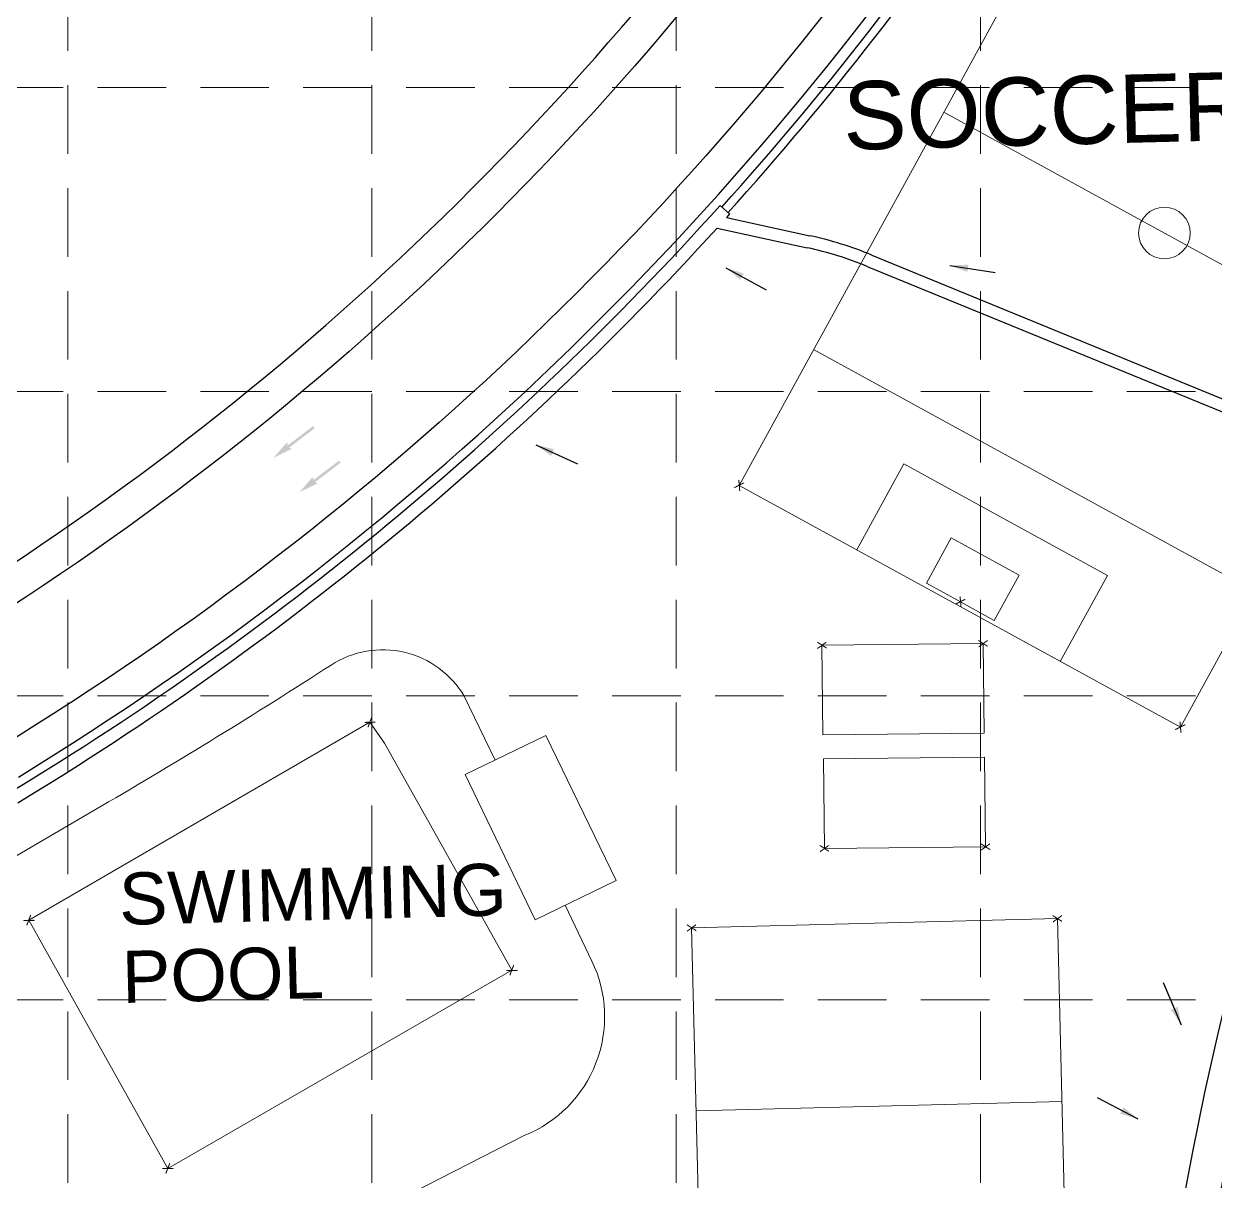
# Model space of a CAD drawing. Header units: inches. Extents: x -5337 to 1057, y 15227 to 19227.
# Drawn here: x -2353.8 to -1963.1, y 16568.8 to 16948.4 of the extents above; entities that cross this region are included whole.
import ezdxf
from ezdxf.enums import TextEntityAlignment as Align

# ---------------------------------------------------------------- set-up
doc = ezdxf.new("R2010")
doc.units = ezdxf.units.IN
doc.header["$LTSCALE"] = 150
doc.header["$MEASUREMENT"] = 0
doc.linetypes.add('HIDDEN', pattern=[0.375, 0.25, -0.125])
for name, color, linetype in [('grid', 7, 'HIDDEN'), ('Level 10', 7, 'Continuous'), ('Level 4', 7, 'Continuous'), ('Level 5', 7, 'Continuous'), ('PAVING', 7, 'Continuous'), ('ROW', 7, 'Continuous'), ('STORM', 7, 'Continuous')]:
    doc.layers.add(name, color=color, linetype=linetype)
doc.styles.get("Standard").update_dxf_attribs({"font": 'ARIAL.TTF', "height": 25})
doc.styles.add('Style-CB101', font='CB101.shx')

msp = doc.modelspace()

# ---------------------------------------------------------------- hatches: boundary and pattern name
at = {"layer": 'PAVING'}
h = msp.add_hatch(color=256, dxfattribs=at)
edge = h.paths.add_edge_path()
edge.add_line((-2266.1, 16809.25), (-2266.83, 16809.32))
edge.add_line((-2266.83, 16809.32), (-2258.41, 16815.73))
edge.add_line((-2258.41, 16815.73), (-2258.93, 16816.42))
edge.add_line((-2258.93, 16816.42), (-2267.35, 16810.01))
edge.add_line((-2267.35, 16810.01), (-2267.28, 16810.82))
edge.add_line((-2267.28, 16810.82), (-2267.28, 16810.83))
edge.add_ellipse((-2267.73, 16810.53), major_axis=(0.446, 0.339), ratio=0.285714, start_angle=345.5033, end_angle=485.8315)
edge.add_line((-2268.07, 16810.43), (-2268.07, 16810.43))
edge.add_line((-2268.07, 16810.43), (-2271.92, 16806.02))
edge.add_line((-2271.92, 16806.02), (-2266.66, 16808.59))
edge.add_line((-2266.66, 16808.59), (-2266.67, 16808.59))
edge.add_ellipse((-2266.49, 16808.89), major_axis=(0.446, 0.339), ratio=0.285714, start_angle=235.2731, end_angle=377.1827)
edge.add_line((-2266.09, 16809.25), (-2266.1, 16809.25))
edge.add_line((-2266.1, 16809.25), (-2266.1, 16809.25))
edge.add_line((-2266.1, 16809.25), (-2266.1, 16809.25))
h = msp.add_hatch(color=256, dxfattribs=at)
edge = h.paths.add_edge_path()
edge.add_line((-2257.64, 16797.92), (-2258.37, 16797.99))
edge.add_line((-2258.37, 16797.99), (-2249.95, 16804.4))
edge.add_line((-2249.95, 16804.4), (-2250.47, 16805.09))
edge.add_line((-2250.47, 16805.09), (-2258.89, 16798.68))
edge.add_line((-2258.89, 16798.68), (-2258.83, 16799.49))
edge.add_line((-2258.83, 16799.49), (-2258.83, 16799.49))
edge.add_ellipse((-2259.28, 16799.2), major_axis=(0.446, 0.339), ratio=0.285714, start_angle=345.5033, end_angle=485.8315)
edge.add_line((-2259.62, 16799.1), (-2259.62, 16799.1))
edge.add_line((-2259.62, 16799.1), (-2263.46, 16794.69))
edge.add_line((-2263.46, 16794.69), (-2258.21, 16797.26))
edge.add_line((-2258.21, 16797.26), (-2258.21, 16797.26))
edge.add_ellipse((-2258.04, 16797.56), major_axis=(0.446, 0.339), ratio=0.285714, start_angle=235.2731, end_angle=377.1827)
edge.add_line((-2257.64, 16797.92), (-2257.64, 16797.92))
edge.add_line((-2257.64, 16797.92), (-2257.64, 16797.92))
edge.add_line((-2257.64, 16797.92), (-2257.64, 16797.92))

# ---------------------------------------------------------------- linework, layer by layer
at = {"layer": 'grid', "color": 252, "linetype": 'HIDDEN', "lineweight": 0, "ltscale": 0.6}
for p, q in [((-2339.39, 19121.98), (-2339.39, 15630.29)), ((-2239.64, 19121.98), (-2239.64, 15630.29)), ((-2139.89, 19121.98), (-2139.89, 15630.29)), ((-2040.14, 19121.98), (-2040.14, 15630.29)), ((-5232.14, 16927.48), (952.36, 16927.48)), ((-5232.14, 16827.73), (952.36, 16827.73)), ((-5232.14, 16727.98), (952.36, 16727.98)), ((-5232.14, 16628.23), (952.36, 16628.23))]:
    msp.add_line(p, q, dxfattribs=at)
at = {"layer": 'Level 4', "color": 7, "linetype": 'Continuous', "lineweight": 30}
for p, q in [((-2123.55, 16868.33), (-2110.4, 16861.12)), ((-2050.15, 16869.11), (-2035.33, 16866.8)), ((-1974.21, 16619.98), (-1980.05, 16633.8)), ((-1988.43, 16589.18), (-2001.73, 16596.12))]:
    msp.add_line(p, q, dxfattribs=at)
at = {"layer": 'Level 4', "color": 250, "linetype": 'Continuous', "lineweight": 30}
msp.add_line((-2185.9, 16810.27), (-2172.25, 16804.05), dxfattribs=at)
at = {"layer": 'Level 4', "color": 7, "linetype": 'Continuous', "lineweight": 30, "extrusion": (0, 0, -1)}
for points in [[(2117.72, 16866.5), (2118.87, 16864.4), (2123.55, 16868.33)], [(2044.04, 16869.37), (2044.41, 16867), (2050.15, 16869.11)], [(1977.66, 16625.04), (1975.45, 16625.98), (1974.21, 16619.98)], [(1994.3, 16590.89), (1993.19, 16593.02), (1988.43, 16589.18)]]:
    msp.add_solid(points, dxfattribs=at)
at = {"layer": 'Level 4', "color": 250, "linetype": 'Continuous', "lineweight": 30, "extrusion": (0, 0, -1)}
msp.add_solid([(2179.94, 16808.88), (2180.93, 16806.69), (2185.9, 16810.27)], dxfattribs=at)
at = {"layer": 'Level 5', "color": 7, "linetype": 'Continuous', "lineweight": 13}
for p, q in [((-2119.23, 16797), (-1985, 17041.8)), ((-1840.35, 16962.49), (-1974.57, 16717.69)), ((-2052.11, 16919.4), (-1907.46, 16840.09)), ((-2094.82, 16841.52), (-1950.16, 16762.21)), ((-2080.69, 16775.88), (-2065.24, 16804.06)), ((-2065.24, 16804.06), (-1998.48, 16767.45)), ((-2119.23, 16797), (-1974.57, 16717.69)), ((-1974.57, 16717.69), (-2108.82, 16791.3)), ((-2057.81, 16764.9), (-2049.68, 16779.74)), ((-2049.68, 16779.74), (-2027.42, 16767.54)), ((-2027.42, 16767.54), (-2035.56, 16752.7)), ((-1998.48, 16767.45), (-2013.93, 16739.27)), ((-2046.68, 16758.8), (-2057.81, 16764.9)), ((-2035.56, 16752.7), (-2046.68, 16758.8)), ((-2092.1, 16744.58), (-2039.24, 16745.12)), ((-2091.8, 16715.15), (-2092.1, 16744.58)), ((-2039.24, 16745.12), (-2038.94, 16715.69)), ((-2253.03, 16738.07), (-2253.03, 16738.07)), ((-2209.35, 16727.83), (-2209.35, 16727.83)), ((-2209.35, 16727.83), (-2199.26, 16706.89)), ((-2352.14, 16654.35), (-2240.28, 16719.31)), ((-2240.28, 16719.31), (-2235.47, 16712.47)), ((-2209.1, 16702.14), (-2182.6, 16714.94)), ((-2182.6, 16714.94), (-2159.6, 16667.35)), ((-2038.94, 16715.69), (-2091.8, 16715.15)), ((-2235.47, 16712.47), (-2193.76, 16637.94)), ((-2091.6, 16707.34), (-2038.74, 16707.88)), ((-2091.3, 16677.91), (-2091.6, 16707.34)), ((-2038.74, 16707.88), (-2038.45, 16678.45)), ((-2186.1, 16654.54), (-2209.1, 16702.14)), ((-2391.47, 16654.96), (-2328.37, 16691.76)), ((-2328.37, 16691.76), (-2328.37, 16691.76)), ((-2038.45, 16678.45), (-2091.3, 16677.91)), ((-2159.6, 16667.35), (-2186.1, 16654.54)), ((-2176.31, 16659.27), (-2167.5, 16641)), ((-2306.54, 16572.96), (-2352.14, 16654.35)), ((-2014.88, 16654.9), (-2134.85, 16651.88)), ((-2008.84, 16414.98), (-2014.88, 16654.9)), ((-2128.81, 16411.96), (-2134.85, 16651.88)), ((-2167.5, 16641), (-2167.5, 16641)), ((-2193.76, 16637.94), (-2306.54, 16572.96)), ((-2013.37, 16594.92), (-2133.34, 16591.9)), ((-2189.67, 16583.74), (-2261.83, 16547.01)), ((-2189.67, 16583.74), (-2189.67, 16583.74))]:
    msp.add_line(p, q, dxfattribs=at)
msp.add_circle((-1979.79, 16879.75), 8.46, dxfattribs=at)
for centre, radius, start, end in [((-2236.12, 16711.92), 31.14, 30.7177, 122.9005), ((-3292.97, 18345.52), 1914.52, 300.25378, 302.90054), ((-2205.39, 16622.74), 42.05, 291.9512, 25.7281)]:
    msp.add_arc(centre, radius, start, end, dxfattribs=at)
at = {"layer": 'PAVING', "extrusion": (0, 0, -1)}
for radius in [981.5, 1018.5]:
    msp.add_arc((2892.86, 17580.09), radius, 213.74584, 238.55808, dxfattribs=at)
at = {"layer": 'PAVING'}
msp.add_arc((-864.45, 16362.56), 1115.5, 146.25416, 178.14658, dxfattribs=at)
at = {"layer": 'ROW'}
for centre, radius, start, end in [((-2892.86, 17580.09), 970, 301.44192, 326.25416), ((-2892.86, 17580.09), 1030, 301.44192, 326.25416), ((-864.45, 16362.56), 1127, 146.25416, 178.56673)]:
    msp.add_arc(centre, radius, start, end, dxfattribs=at)
at = {"layer": 'STORM', "color": 5}
for p, q in [((-2125.49, 16888.75), (-2122.34, 16885.89)), ((-2123.33, 16884.8), (-2096.04, 16878.85)), ((-2126.43, 16881.38), (-2096.89, 16874.94)), ((-2096.04, 16878.85), (-2096.04, 16878.85)), ((-2096.89, 16874.94), (-2096.89, 16874.94)), ((-2075.71, 16872.52), (-2075.71, 16872.52)), ((-2075.71, 16872.52), (-1705.37, 16720.57)), ((-2077.22, 16868.82), (-2077.22, 16868.82)), ((-2077.22, 16868.82), (-1902.56, 16797.15))]:
    msp.add_line(p, q, dxfattribs=at)
for centre, radius, start, end in [((-2892.86, 17580.09), 1033.62, 317.98333, 326.25416), ((-2892.86, 17580.09), 1036.37, 317.98259, 326.25416), ((-2892.86, 17580.09), 1032.88, 301.19441, 317.9835), ((-2892.86, 17580.09), 1037.12, 317.90134, 317.98239), ((-2892.86, 17580.09), 1037.12, 301.19441, 317.64635), ((-2122.02, 16759.65), 122, 67.6914, 77.7063), ((-2122.02, 16759.65), 118, 67.6914, 77.7063)]:
    msp.add_arc(centre, radius, start, end, dxfattribs=at)

# ---------------------------------------------------------------- texts
at = {"color": 7}
for s, height, p in [('SOCCER FIELD', 22.3953, (-2084.93, 16906.97)), ('SWIMMING ', 17.073, (-2322.36, 16652.81)), ('POOL', 17.073, (-2321.42, 16627.21))]:
    msp.add_text(s, height=height, rotation=1.442, dxfattribs=at).set_placement(p)
at = {"layer": 'Level 10', "color": 7, "linetype": 'Continuous', "lineweight": 30, "style": 'Style-CB101'}
for rotation, p in [(330.6613, (-2119.23, 16797)), (330.6613, (-2046.68, 16758.8)), (271.643, (-2039.24, 16745.12)), (271.643, (-2092.1, 16744.58)), (124.5724, (-2240.28, 16719.31)), (330.6613, (-1974.57, 16717.69)), (271.643, (-2091.3, 16677.91)), (271.643, (-2038.45, 16678.45)), (124.5724, (-2352.14, 16654.35)), (271.643, (-2134.85, 16651.88)), (271.643, (-2014.88, 16654.9)), (124.5724, (-2193.76, 16637.94)), (124.5724, (-2306.54, 16572.96))]:
    msp.add_text('X', height=3, rotation=rotation, dxfattribs=at).set_placement(p, align=Align.MIDDLE_CENTER)

doc.saveas('drawing.dxf')
